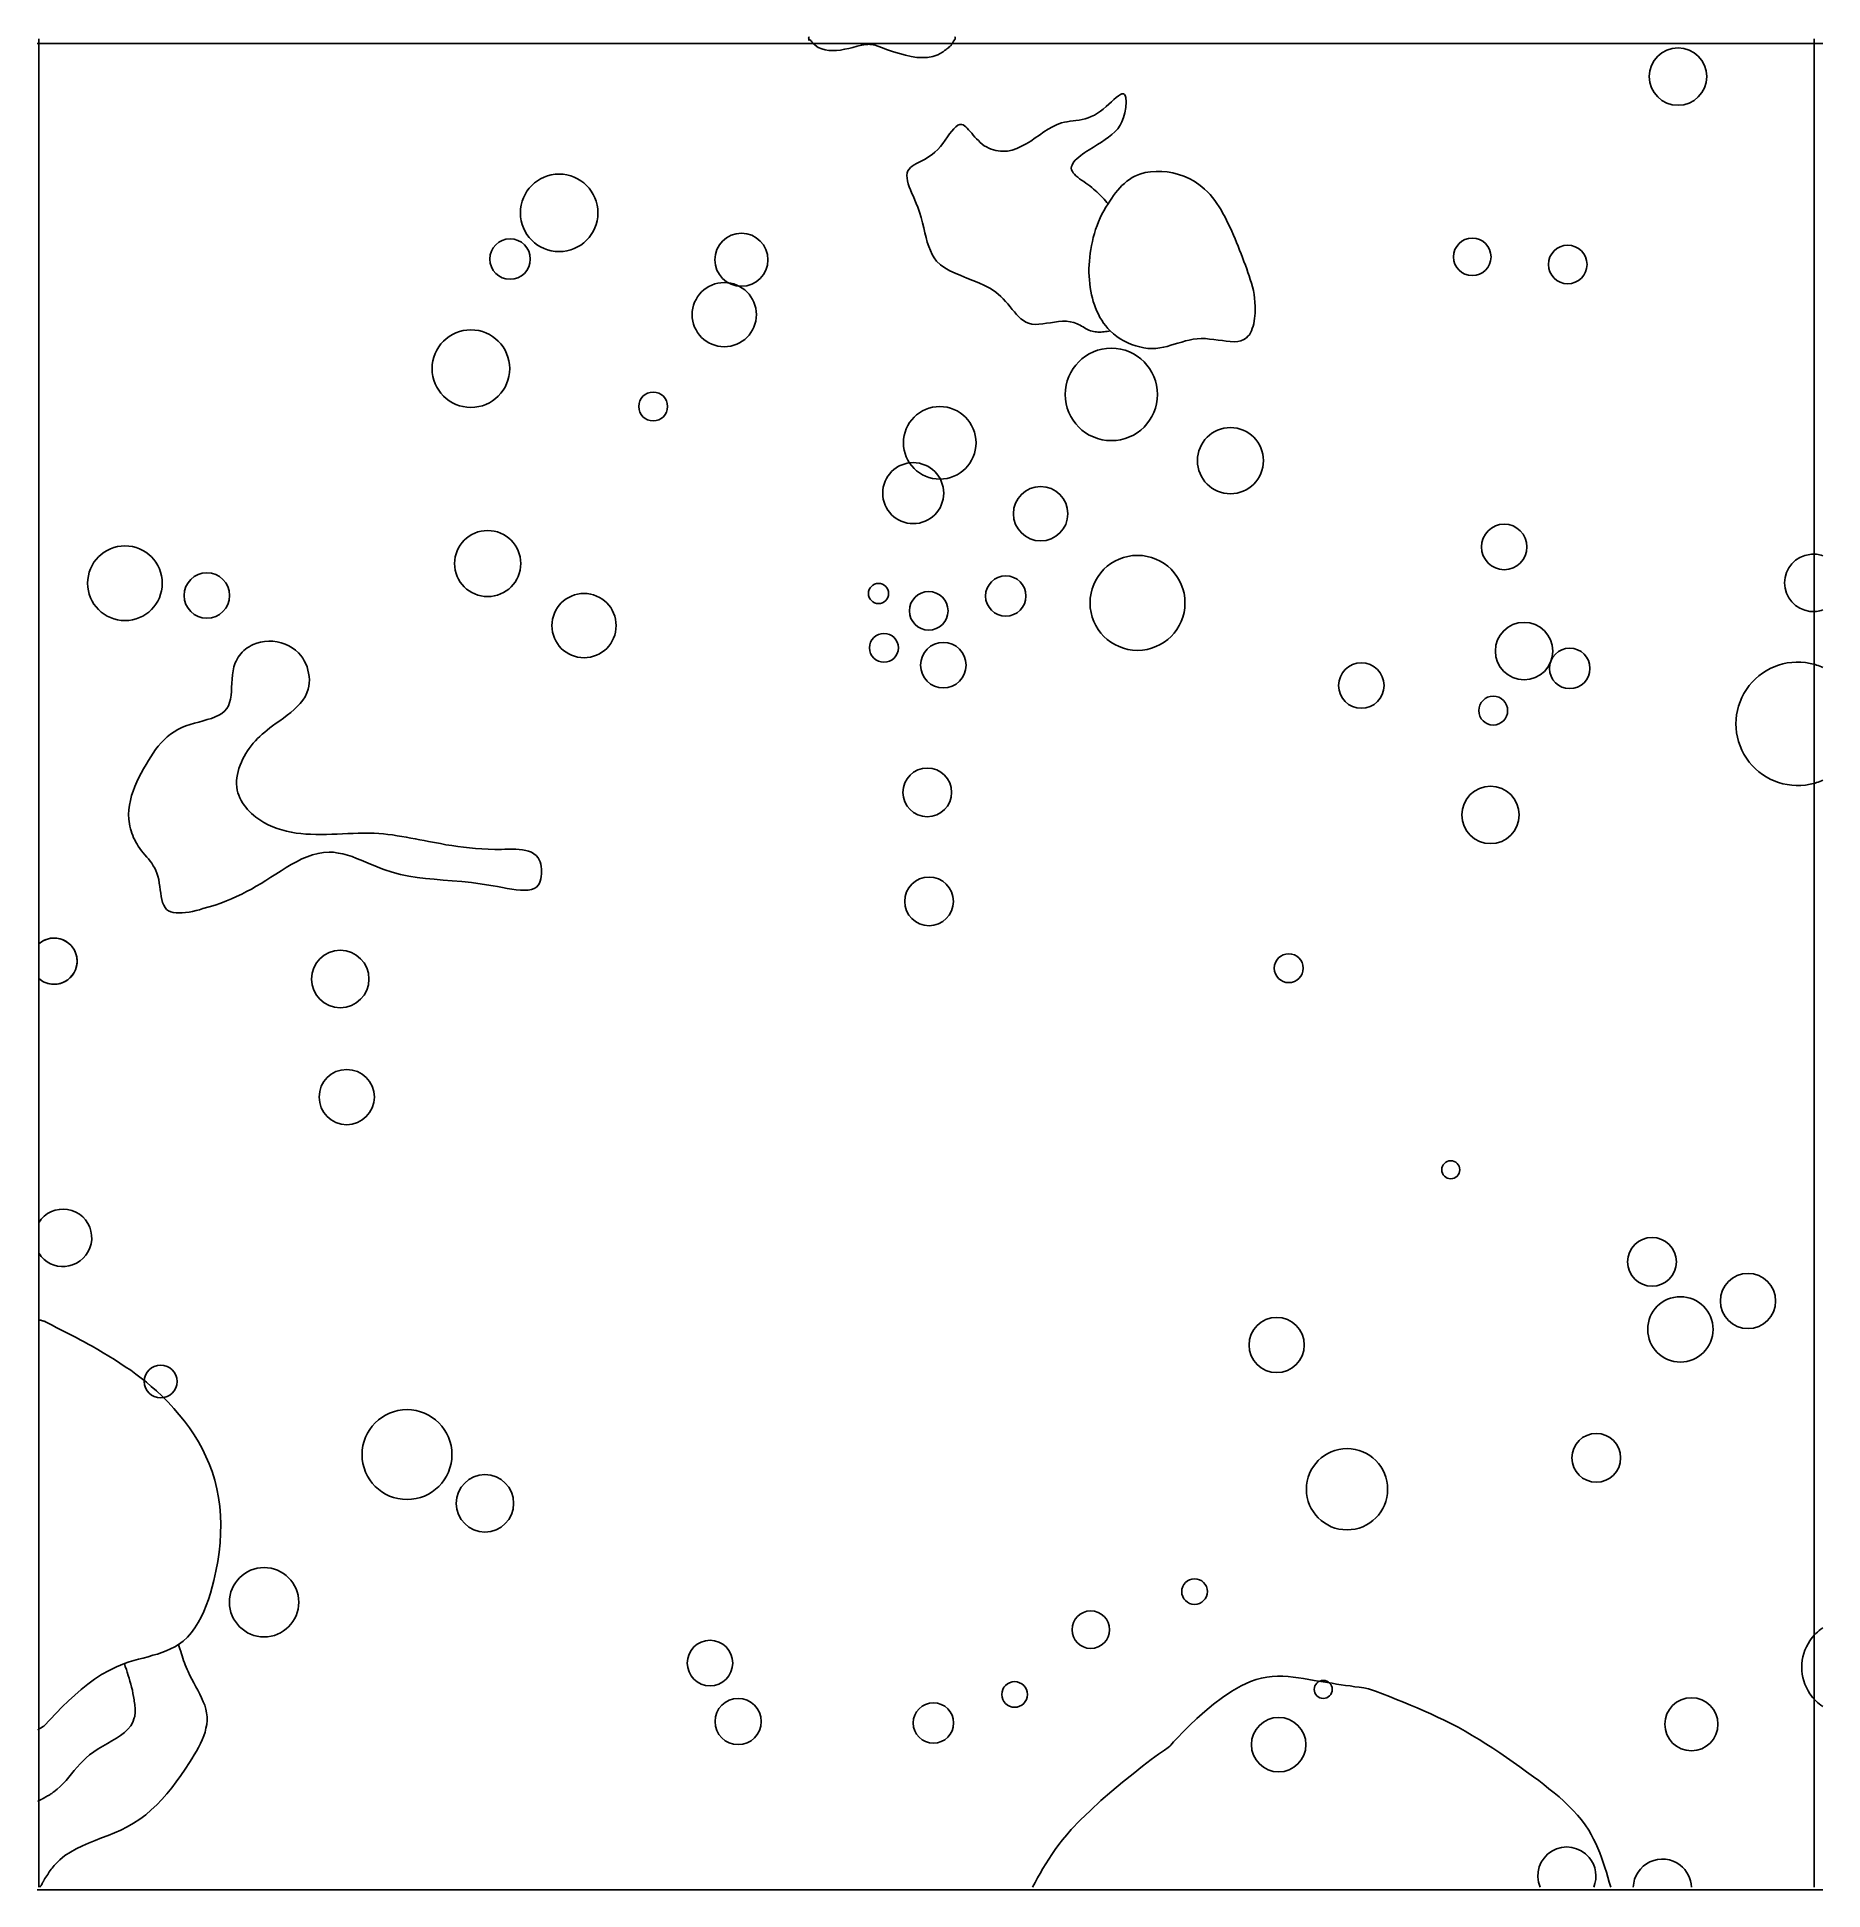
# Model space of a CAD drawing. Extents: x 10.04 to 11.03, y 3.53 to 4.56.
import ezdxf

# ---------------------------------------------------------------- set-up
doc = ezdxf.new("R2010")
doc.units = 0
for name, color, linetype in [('LAYER1', 7, 'CONTINUOUS'), ('LAYER10', 1, 'CONTINUOUS'), ('LAYER12', 5, 'CONTINUOUS')]:
    doc.layers.add(name, color=color, linetype=linetype)

msp = doc.modelspace()

# ---------------------------------------------------------------- linework, layer by layer
at = {"layer": 'LAYER1', "color": 7, "linetype": 'CONTINUOUS'}
for points in [[(10.4698, 4.5552), (10.4695, 4.5556), (10.4692, 4.556), (10.4688, 4.5563), (10.4685, 4.5567), (10.4682, 4.557), (10.4679, 4.5574), (10.4676, 4.5577), (10.4673, 4.558), (10.4671, 4.5582), (10.4669, 4.5584), (10.4667, 4.5586), (10.4665, 4.5588), (10.4664, 4.5589), (10.4663, 4.559), (10.4663, 4.5591), (10.4663, 4.5591), (10.4662, 4.5591), (10.4662, 4.5591), (10.4663, 4.5591), (10.4663, 4.559), (10.4664, 4.559), (10.4664, 4.5589), (10.4665, 4.5589), (10.4665, 4.5588)], [(10.4665, 4.5588), (10.4665, 4.5588), (10.4665, 4.5588), (10.4665, 4.5588), (10.4665, 4.5588), (10.4665, 4.5588), (10.4665, 4.5588), (10.4665, 4.5588), (10.4665, 4.5588), (10.4665, 4.5588), (10.4665, 4.5588), (10.4665, 4.5588), (10.4665, 4.5588), (10.4665, 4.5591), (10.4665, 4.5594), (10.4665, 4.5595), (10.4665, 4.5596), (10.4665, 4.5597), (10.4665, 4.5596), (10.4665, 4.5596), (10.4665, 4.5595), (10.4665, 4.5593), (10.4665, 4.5592), (10.4665, 4.559), (10.4665, 4.5588)], [(10.4665, 4.5588), (10.4665, 4.5588), (10.4665, 4.5588), (10.4665, 4.5588), (10.4665, 4.5588), (10.4665, 4.5588), (10.4665, 4.5588), (10.4665, 4.5588), (10.4665, 4.5588), (10.4665, 4.5588), (10.4665, 4.5588), (10.4665, 4.5588), (10.4665, 4.5588), (10.4665, 4.5585), (10.4665, 4.5582), (10.4665, 4.5581), (10.4665, 4.558), (10.4665, 4.5579), (10.4665, 4.558), (10.4665, 4.558), (10.4665, 4.5581), (10.4665, 4.5583), (10.4665, 4.5584), (10.4665, 4.5586), (10.4665, 4.5588)], [(10.5475, 4.5588), (10.5473, 4.5584), (10.5471, 4.5581), (10.5469, 4.5577), (10.5467, 4.5574), (10.5465, 4.557), (10.5463, 4.5567), (10.5461, 4.5564), (10.5459, 4.5561), (10.5458, 4.5559), (10.5456, 4.5556), (10.5455, 4.5554), (10.5454, 4.5552), (10.5453, 4.5551), (10.5452, 4.555), (10.5452, 4.5549), (10.5452, 4.5549), (10.5452, 4.5549), (10.5452, 4.5549), (10.5452, 4.5549), (10.5452, 4.5549), (10.5452, 4.555), (10.5453, 4.5551), (10.5453, 4.5552), (10.5454, 4.5552)], [(10.5475, 4.5588), (10.5475, 4.5588), (10.5475, 4.5588), (10.5475, 4.5588), (10.5475, 4.5588), (10.5475, 4.5588), (10.5475, 4.5588), (10.5475, 4.5588), (10.5475, 4.5588), (10.5475, 4.5588), (10.5475, 4.5588), (10.5475, 4.5588), (10.5475, 4.5588), (10.5475, 4.5591), (10.5475, 4.5594), (10.5475, 4.5595), (10.5475, 4.5596), (10.5475, 4.5597), (10.5475, 4.5596), (10.5475, 4.5596), (10.5475, 4.5595), (10.5475, 4.5593), (10.5475, 4.5592), (10.5475, 4.559), (10.5475, 4.5588)], [(10.0388, 4.5561), (10.0398, 4.5561)], [(10.0398, 4.5561), (10.0428, 4.5561)], [(10.0428, 4.5561), (11.0213, 4.5561)], [(10.4956, 4.5552), (10.4933, 4.5546), (10.4909, 4.554), (10.4886, 4.5534), (10.4863, 4.5529), (10.484, 4.5525), (10.4818, 4.5523), (10.4796, 4.5522), (10.4775, 4.5523), (10.4755, 4.5526), (10.4736, 4.5532), (10.4717, 4.554), (10.47, 4.5552), (10.47, 4.5552), (10.4699, 4.5552), (10.4699, 4.5552), (10.4699, 4.5552), (10.4699, 4.5552), (10.4699, 4.5552), (10.4699, 4.5552), (10.4699, 4.5552), (10.4699, 4.5552), (10.4699, 4.5552), (10.4699, 4.5552), (10.4698, 4.5552)], [(10.5033, 4.5552), (10.503, 4.5553), (10.5028, 4.5553), (10.5025, 4.5554), (10.5022, 4.5554), (10.502, 4.5555), (10.5017, 4.5555), (10.5015, 4.5555), (10.5012, 4.5556), (10.5009, 4.5556), (10.5007, 4.5556), (10.5004, 4.5556), (10.5001, 4.5557), (10.4998, 4.5557), (10.4994, 4.5557), (10.499, 4.5556), (10.4986, 4.5556), (10.4983, 4.5556), (10.4979, 4.5556), (10.4975, 4.5555), (10.4971, 4.5555), (10.4968, 4.5554), (10.4964, 4.5554), (10.496, 4.5553), (10.4956, 4.5552)], [(10.5454, 4.5552), (10.545, 4.5549), (10.5446, 4.5545), (10.5442, 4.5542), (10.5438, 4.5538), (10.5434, 4.5535), (10.543, 4.5531), (10.5425, 4.5528), (10.5421, 4.5525), (10.5417, 4.5522), (10.5413, 4.5519), (10.5409, 4.5516), (10.5405, 4.5513), (10.5379, 4.5499), (10.5351, 4.549), (10.5323, 4.5484), (10.5293, 4.5483), (10.5263, 4.5484), (10.5232, 4.5489), (10.52, 4.5496), (10.5167, 4.5505), (10.5134, 4.5515), (10.51, 4.5527), (10.5067, 4.5539), (10.5033, 4.5552)], [(11.0213, 4.5561), (11.0248, 4.5561)], [(11.0248, 4.5561), (11.0284, 4.5561)], [(10.6324, 4.4673), (10.6316, 4.4681), (10.6309, 4.4689), (10.6301, 4.4698), (10.6294, 4.4706), (10.6286, 4.4714), (10.6278, 4.4722), (10.6269, 4.4731), (10.6261, 4.4739), (10.6252, 4.4747), (10.6242, 4.4755), (10.6232, 4.4763), (10.6222, 4.4772), (10.621, 4.478), (10.6199, 4.4788), (10.6188, 4.4796), (10.6176, 4.4804), (10.6165, 4.4812), (10.6155, 4.482), (10.6145, 4.4828), (10.6137, 4.4837), (10.613, 4.4845), (10.6125, 4.4853), (10.6121, 4.4862), (10.6119, 4.4871), (10.612, 4.4879), (10.6123, 4.4888), (10.6127, 4.4897), (10.6133, 4.4906), (10.6141, 4.4914), (10.615, 4.4923), (10.616, 4.4932), (10.6171, 4.494), (10.6182, 4.4949), (10.6194, 4.4957), (10.6206, 4.4965), (10.6218, 4.4973), (10.6242, 4.4987), (10.6265, 4.5001), (10.6286, 4.5015), (10.6307, 4.5029), (10.6326, 4.5042), (10.6344, 4.5057), (10.6361, 4.5072), (10.6376, 4.5089), (10.6389, 4.5108), (10.64, 4.5128), (10.6409, 4.5151), (10.6416, 4.5177), (10.6418, 4.5187), (10.642, 4.5197), (10.6421, 4.5207), (10.6422, 4.5217), (10.6423, 4.5227), (10.6423, 4.5237), (10.6423, 4.5246), (10.6422, 4.5254), (10.6421, 4.5262), (10.6419, 4.5268), (10.6417, 4.5274), (10.6414, 4.5278), (10.6408, 4.5282), (10.64, 4.5282), (10.6391, 4.5278), (10.638, 4.5271), (10.6368, 4.5262), (10.6355, 4.5251), (10.6341, 4.5239), (10.6327, 4.5225), (10.6312, 4.5212), (10.6296, 4.5198), (10.6281, 4.5186), (10.6265, 4.5175), (10.6248, 4.5164), (10.623, 4.5156), (10.6213, 4.5149), (10.6195, 4.5144), (10.6179, 4.514), (10.6162, 4.5137), (10.6145, 4.5135), (10.6129, 4.5133), (10.6112, 4.5131), (10.6096, 4.5128), (10.6081, 4.5125), (10.6065, 4.5121), (10.604, 4.5112), (10.6015, 4.51), (10.5991, 4.5086), (10.5966, 4.5071), (10.5942, 4.5054), (10.5918, 4.5038), (10.5894, 4.5021), (10.5869, 4.5006), (10.5844, 4.4992), (10.5818, 4.498), (10.5792, 4.4971), (10.5766, 4.4965), (10.5753, 4.4964), (10.574, 4.4964), (10.5727, 4.4964), (10.5714, 4.4966), (10.57, 4.4968), (10.5688, 4.4972), (10.5675, 4.4976), (10.5662, 4.4981), (10.5649, 4.4988), (10.5637, 4.4995), (10.5625, 4.5004), (10.5614, 4.5013), (10.5604, 4.5023), (10.5594, 4.5033), (10.5585, 4.5043), (10.5576, 4.5054), (10.5567, 4.5064), (10.5559, 4.5074), (10.555, 4.5083), (10.5542, 4.5092), (10.5534, 4.5099), (10.5527, 4.5105), (10.5519, 4.511), (10.5512, 4.5112), (10.5501, 4.5112), (10.549, 4.5108), (10.5479, 4.51), (10.5468, 4.5089), (10.5457, 4.5076), (10.5445, 4.506), (10.5433, 4.5044), (10.5421, 4.5026), (10.5408, 4.5008), (10.5394, 4.4991), (10.5379, 4.4974), (10.5363, 4.4959), (10.5349, 4.4947), (10.5334, 4.4937), (10.532, 4.4928), (10.5305, 4.4919), (10.529, 4.4911), (10.5276, 4.4904), (10.5262, 4.4896), (10.5249, 4.4889), (10.5238, 4.4882), (10.5228, 4.4874), (10.522, 4.4865), (10.5214, 4.4856), (10.521, 4.4844), (10.5208, 4.483), (10.5209, 4.4816), (10.5211, 4.4801), (10.5216, 4.4784), (10.5221, 4.4767), (10.5228, 4.475), (10.5236, 4.4731), (10.5244, 4.4713), (10.5252, 4.4694), (10.526, 4.4675), (10.5268, 4.4655), (10.5278, 4.4626), (10.5287, 4.4597), (10.5294, 4.4568), (10.5301, 4.454), (10.5308, 4.4513), (10.5315, 4.4487), (10.5321, 4.4461), (10.5329, 4.4437), (10.5338, 4.4414), (10.5348, 4.4393), (10.5359, 4.4373), (10.5373, 4.4355), (10.5394, 4.4335), (10.5419, 4.4318), (10.5446, 4.4302), (10.5476, 4.4288), (10.5507, 4.4275), (10.554, 4.4262), (10.5573, 4.4249), (10.5606, 4.4235), (10.5639, 4.422), (10.5671, 4.4203), (10.5701, 4.4183), (10.5728, 4.416), (10.5742, 4.4146), (10.5755, 4.4132), (10.5768, 4.4118), (10.578, 4.4103), (10.5792, 4.4088), (10.5804, 4.4074), (10.5816, 4.406), (10.5828, 4.4047), (10.584, 4.4036), (10.5854, 4.4026), (10.5867, 4.4018), (10.5882, 4.4011), (10.59, 4.4007), (10.5919, 4.4005), (10.594, 4.4006), (10.5961, 4.4008), (10.5982, 4.4011), (10.6004, 4.4014), (10.6026, 4.4018), (10.6049, 4.4021), (10.607, 4.4022), (10.6092, 4.4023), (10.6113, 4.402), (10.6133, 4.4016), (10.6142, 4.4012), (10.6151, 4.4009), (10.6159, 4.4005), (10.6168, 4.4), (10.6176, 4.3995), (10.6184, 4.3991), (10.6192, 4.3986), (10.6201, 4.3981), (10.6209, 4.3977), (10.6217, 4.3973), (10.6226, 4.397), (10.6235, 4.3967), (10.6243, 4.3965), (10.6251, 4.3964), (10.6259, 4.3963), (10.6267, 4.3962), (10.6275, 4.3962), (10.6284, 4.3962), (10.6292, 4.3963), (10.6301, 4.3964), (10.6309, 4.3965), (10.6318, 4.3966), (10.6327, 4.3967), (10.6335, 4.3969)], [(10.6324, 4.4673), (10.6333, 4.4688), (10.6343, 4.4704), (10.6353, 4.4719), (10.6364, 4.4734), (10.6376, 4.4748), (10.6388, 4.4761), (10.64, 4.4774), (10.6413, 4.4786), (10.6427, 4.4798), (10.6442, 4.4808), (10.6457, 4.4818), (10.6472, 4.4826), (10.6499, 4.4837), (10.6528, 4.4846), (10.6558, 4.4851), (10.6589, 4.4853), (10.662, 4.4853), (10.6651, 4.485), (10.6682, 4.4844), (10.6713, 4.4836), (10.6743, 4.4826), (10.6772, 4.4813), (10.6799, 4.4798), (10.6825, 4.4781), (10.6842, 4.4768), (10.6858, 4.4755), (10.6873, 4.474), (10.6888, 4.4724), (10.6901, 4.4708), (10.6914, 4.4692), (10.6926, 4.4674), (10.6938, 4.4657), (10.6949, 4.4639), (10.6959, 4.462), (10.6969, 4.4602), (10.6979, 4.4583), (10.6989, 4.4562), (10.6999, 4.4542), (10.7009, 4.4521), (10.7018, 4.45), (10.7027, 4.4479), (10.7035, 4.4459), (10.7044, 4.4438), (10.7052, 4.4417), (10.706, 4.4396), (10.7068, 4.4375), (10.7076, 4.4354), (10.7084, 4.4333), (10.7091, 4.4313), (10.7098, 4.4293), (10.7105, 4.4274), (10.7111, 4.4254), (10.7117, 4.4234), (10.7123, 4.4213), (10.7128, 4.4193), (10.7132, 4.4171), (10.7135, 4.415), (10.7137, 4.4128), (10.7138, 4.4105), (10.7138, 4.4082), (10.7138, 4.4068), (10.7137, 4.4053), (10.7135, 4.4038), (10.7133, 4.4024), (10.713, 4.4009), (10.7127, 4.3996), (10.7122, 4.3982), (10.7118, 4.397), (10.7112, 4.3958), (10.7106, 4.3948), (10.7098, 4.3939), (10.709, 4.3931), (10.7076, 4.3921), (10.7059, 4.3914), (10.7041, 4.3911), (10.7021, 4.3909), (10.7, 4.391), (10.6978, 4.3912), (10.6956, 4.3915), (10.6932, 4.3918), (10.6909, 4.3921), (10.6885, 4.3924), (10.6862, 4.3926), (10.6839, 4.3927), (10.6816, 4.3925), (10.6794, 4.3923), (10.6773, 4.3918), (10.6752, 4.3913), (10.6731, 4.3907), (10.671, 4.3901), (10.669, 4.3895), (10.667, 4.3889), (10.665, 4.3883), (10.663, 4.3878), (10.6609, 4.3875), (10.6588, 4.3872), (10.6566, 4.3871), (10.6543, 4.3872), (10.6521, 4.3875), (10.6498, 4.388), (10.6476, 4.3886), (10.6453, 4.3894), (10.6432, 4.3903), (10.6411, 4.3913), (10.639, 4.3925), (10.6371, 4.3938), (10.6352, 4.3953), (10.6335, 4.3969), (10.6322, 4.3982), (10.631, 4.3997), (10.6298, 4.4012), (10.6288, 4.4028), (10.6278, 4.4044), (10.6269, 4.4061), (10.6261, 4.4078), (10.6254, 4.4096), (10.6247, 4.4113), (10.6241, 4.4131), (10.6236, 4.415), (10.6231, 4.4168), (10.6227, 4.4189), (10.6224, 4.421), (10.6221, 4.423), (10.6219, 4.4251), (10.6218, 4.4272), (10.6217, 4.4293), (10.6217, 4.4314), (10.6218, 4.4335), (10.6219, 4.4356), (10.6221, 4.4377), (10.6224, 4.4399), (10.6227, 4.442), (10.6231, 4.4442), (10.6236, 4.4465), (10.6241, 4.4487), (10.6247, 4.4509), (10.6254, 4.4531), (10.6262, 4.4553), (10.627, 4.4574), (10.6279, 4.4595), (10.6289, 4.4615), (10.63, 4.4635), (10.6311, 4.4654), (10.6324, 4.4673)], [(10.3166, 4.0899), (10.3156, 4.0887), (10.3143, 4.0879), (10.3128, 4.0874), (10.3109, 4.0871), (10.3089, 4.087), (10.3067, 4.087), (10.3043, 4.0873), (10.3018, 4.0876), (10.2993, 4.088), (10.2967, 4.0885), (10.294, 4.089), (10.2915, 4.0894), (10.2854, 4.0904), (10.2796, 4.0912), (10.2741, 4.0918), (10.2689, 4.0922), (10.2638, 4.0926), (10.2589, 4.0931), (10.2541, 4.0935), (10.2495, 4.0941), (10.2448, 4.0948), (10.2402, 4.0958), (10.2356, 4.097), (10.2309, 4.0985), (10.2285, 4.0994), (10.226, 4.1005), (10.2235, 4.1015), (10.221, 4.1026), (10.2184, 4.1036), (10.2159, 4.1046), (10.2134, 4.1056), (10.2108, 4.1064), (10.2082, 4.1071), (10.2057, 4.1076), (10.2031, 4.108), (10.2006, 4.1081), (10.1976, 4.1079), (10.1945, 4.1074), (10.1915, 4.1066), (10.1885, 4.1055), (10.1856, 4.1043), (10.1826, 4.1028), (10.1797, 4.1012), (10.1768, 4.0995), (10.174, 4.0977), (10.1712, 4.0959), (10.1684, 4.0942), (10.1656, 4.0924), (10.1629, 4.0908), (10.1603, 4.0892), (10.1576, 4.0876), (10.1549, 4.0862), (10.1522, 4.0848), (10.1494, 4.0835), (10.1466, 4.0823), (10.1437, 4.0811), (10.1406, 4.0799), (10.1375, 4.0788), (10.1342, 4.0778), (10.1307, 4.0768), (10.1288, 4.0762), (10.1269, 4.0758), (10.1249, 4.0753), (10.123, 4.0749), (10.1211, 4.0746), (10.1193, 4.0745), (10.1175, 4.0744), (10.1159, 4.0744), (10.1143, 4.0747), (10.1129, 4.0751), (10.1117, 4.0756), (10.1106, 4.0764), (10.1097, 4.0775), (10.109, 4.0787), (10.1084, 4.0802), (10.1079, 4.0818), (10.1076, 4.0835), (10.1073, 4.0853), (10.107, 4.0872), (10.1068, 4.0891), (10.1065, 4.091), (10.1062, 4.0929), (10.1058, 4.0947), (10.1052, 4.0965), (10.1046, 4.0979), (10.104, 4.0993), (10.1032, 4.1006), (10.1024, 4.1019), (10.1015, 4.1031), (10.1005, 4.1043), (10.0996, 4.1054), (10.0986, 4.1066), (10.0976, 4.1078), (10.0967, 4.1089), (10.0958, 4.1101), (10.0949, 4.1114), (10.0942, 4.1125), (10.0935, 4.1137), (10.0929, 4.1149), (10.0923, 4.1161), (10.0918, 4.1173), (10.0913, 4.1186), (10.0909, 4.1199), (10.0905, 4.1211), (10.0902, 4.1224), (10.09, 4.1238), (10.0898, 4.1251), (10.0896, 4.1264), (10.0895, 4.129), (10.0897, 4.1316), (10.09, 4.1342), (10.0905, 4.1368), (10.0912, 4.1394), (10.092, 4.1419), (10.093, 4.1445), (10.094, 4.147), (10.0952, 4.1495), (10.0965, 4.1519), (10.0978, 4.1543), (10.0992, 4.1567), (10.1005, 4.1588), (10.1018, 4.1609), (10.1031, 4.1629), (10.1045, 4.1649), (10.106, 4.1668), (10.1075, 4.1686), (10.1092, 4.1703), (10.1109, 4.172), (10.1127, 4.1735), (10.1147, 4.1748), (10.1168, 4.1761), (10.119, 4.1772), (10.1212, 4.1781), (10.1236, 4.1789), (10.126, 4.1796), (10.1284, 4.1802), (10.1308, 4.1809), (10.1331, 4.1815), (10.1354, 4.1822), (10.1375, 4.183), (10.1395, 4.1839), (10.1412, 4.185), (10.1427, 4.1862), (10.144, 4.1876), (10.1449, 4.1892), (10.1455, 4.191), (10.146, 4.1929), (10.1463, 4.195), (10.1465, 4.1971), (10.1466, 4.1994), (10.1467, 4.2017), (10.1469, 4.204), (10.1471, 4.2063), (10.1474, 4.2086), (10.1479, 4.2108), (10.1486, 4.2129), (10.1491, 4.214), (10.1496, 4.2151), (10.1503, 4.2161), (10.151, 4.2171), (10.1517, 4.218), (10.1525, 4.2189), (10.1534, 4.2198), (10.1543, 4.2206), (10.1553, 4.2213), (10.1563, 4.2219), (10.1574, 4.2226), (10.1585, 4.2231), (10.1606, 4.2239), (10.1627, 4.2244), (10.1649, 4.2248), (10.1672, 4.2249), (10.1695, 4.2249), (10.1718, 4.2246), (10.174, 4.2241), (10.1762, 4.2233), (10.1783, 4.2224), (10.1802, 4.2213), (10.182, 4.22), (10.1837, 4.2185), (10.1849, 4.2171), (10.186, 4.2156), (10.1869, 4.2141), (10.1877, 4.2124), (10.1884, 4.2107), (10.1889, 4.2089), (10.1893, 4.2072), (10.1896, 4.2054), (10.1897, 4.2036), (10.1896, 4.2018), (10.1894, 4.2001), (10.1891, 4.1984), (10.1883, 4.1963), (10.1873, 4.1942), (10.1861, 4.1923), (10.1846, 4.1905), (10.183, 4.1888), (10.1813, 4.1871), (10.1794, 4.1855), (10.1774, 4.1839), (10.1754, 4.1824), (10.1733, 4.1809), (10.1713, 4.1795), (10.1693, 4.178), (10.1678, 4.1769), (10.1664, 4.1757), (10.165, 4.1746), (10.1636, 4.1734), (10.1623, 4.1722), (10.161, 4.171), (10.1598, 4.1697), (10.1586, 4.1684), (10.1575, 4.167), (10.1564, 4.1656), (10.1554, 4.1642), (10.1544, 4.1627), (10.1535, 4.1611), (10.1527, 4.1595), (10.152, 4.1579), (10.1513, 4.1562), (10.1507, 4.1545), (10.1502, 4.1528), (10.1498, 4.1511), (10.1495, 4.1493), (10.1494, 4.1476), (10.1493, 4.1459), (10.1495, 4.1441), (10.1497, 4.1425), (10.1501, 4.141), (10.1506, 4.1396), (10.1512, 4.1382), (10.1519, 4.1368), (10.1526, 4.1355), (10.1535, 4.1342), (10.1544, 4.133), (10.1555, 4.1318), (10.1565, 4.1307), (10.1577, 4.1296), (10.1588, 4.1285), (10.16, 4.1275), (10.1622, 4.126), (10.1645, 4.1245), (10.1669, 4.1233), (10.1694, 4.1222), (10.1719, 4.1212), (10.1744, 4.1204), (10.177, 4.1197), (10.1797, 4.1192), (10.1823, 4.1187), (10.185, 4.1184), (10.1877, 4.1181), (10.1904, 4.118), (10.1933, 4.1179), (10.1963, 4.1179), (10.1992, 4.1179), (10.2022, 4.118), (10.2051, 4.1181), (10.208, 4.1183), (10.211, 4.1184), (10.2139, 4.1185), (10.2168, 4.1186), (10.2197, 4.1187), (10.2227, 4.1186), (10.2256, 4.1186), (10.2281, 4.1184), (10.2307, 4.1182), (10.2332, 4.1179), (10.2358, 4.1176), (10.2383, 4.1172), (10.2409, 4.1168), (10.2434, 4.1164), (10.2459, 4.1159), (10.2484, 4.1155), (10.2509, 4.115), (10.2534, 4.1145), (10.2558, 4.114), (10.2591, 4.1134), (10.2623, 4.1128), (10.2654, 4.1122), (10.2686, 4.1117), (10.2719, 4.1112), (10.2751, 4.1108), (10.2784, 4.1104), (10.2818, 4.1101), (10.2852, 4.1099), (10.2887, 4.1097), (10.2924, 4.1096), (10.2962, 4.1096), (10.2981, 4.1097), (10.3001, 4.1097), (10.3021, 4.1097), (10.3041, 4.1097), (10.306, 4.1096), (10.3078, 4.1094), (10.3096, 4.1091), (10.3112, 4.1086), (10.3128, 4.108), (10.3141, 4.1072)], [(10.3141, 4.1072), (10.3153, 4.1062), (10.3164, 4.1049), (10.317, 4.1039), (10.3175, 4.1027), (10.3179, 4.1014), (10.3181, 4.1001), (10.3183, 4.0987), (10.3184, 4.0974), (10.3183, 4.096), (10.3182, 4.0946), (10.3179, 4.0933), (10.3176, 4.092), (10.3172, 4.0909), (10.3166, 4.0899)], [(10.0428, 3.5387), (10.0432, 3.5395), (10.0437, 3.5402), (10.0442, 3.541), (10.0447, 3.5417), (10.0451, 3.5424), (10.0456, 3.5431), (10.0461, 3.5439), (10.0466, 3.5446), (10.0472, 3.5452), (10.0477, 3.5459), (10.0482, 3.5466), (10.0488, 3.5472), (10.0514, 3.5498), (10.0542, 3.5521), (10.0573, 3.5541), (10.0605, 3.5559), (10.0639, 3.5576), (10.0674, 3.5591), (10.071, 3.5605), (10.0746, 3.5619), (10.0782, 3.5633), (10.0818, 3.5648), (10.0853, 3.5663), (10.0887, 3.568), (10.0923, 3.5701), (10.0957, 3.5723), (10.099, 3.5748), (10.1021, 3.5774), (10.1051, 3.5802), (10.1079, 3.5832), (10.1107, 3.5863), (10.1134, 3.5896), (10.1159, 3.593), (10.1185, 3.5965), (10.1209, 3.6001), (10.1233, 3.6038), (10.1246, 3.6058), (10.1259, 3.6079), (10.1271, 3.61), (10.1283, 3.6121), (10.1293, 3.6142), (10.1303, 3.6163), (10.1312, 3.6185), (10.1319, 3.6206), (10.1324, 3.6227), (10.1328, 3.6248), (10.133, 3.627), (10.133, 3.6291), (10.1327, 3.6312), (10.1323, 3.6333), (10.1317, 3.6354), (10.1309, 3.6374), (10.13, 3.6395), (10.129, 3.6416), (10.1279, 3.6437), (10.1268, 3.6457), (10.1257, 3.6478), (10.1246, 3.6499), (10.1235, 3.652), (10.1225, 3.6541), (10.122, 3.6553), (10.1214, 3.6565), (10.1209, 3.6578), (10.1205, 3.659), (10.12, 3.6603), (10.1196, 3.6615), (10.1192, 3.6628), (10.1188, 3.664), (10.1184, 3.6653), (10.118, 3.6666), (10.1176, 3.6678), (10.1172, 3.6691)], [(10.0872, 3.6585), (10.0877, 3.6569), (10.0883, 3.6553), (10.0888, 3.6537), (10.0893, 3.652), (10.0898, 3.6504), (10.0903, 3.6487), (10.0907, 3.6471), (10.0911, 3.6454), (10.0916, 3.6437), (10.0919, 3.642), (10.0923, 3.6403), (10.0926, 3.6385), (10.0927, 3.6376), (10.0928, 3.6368), (10.093, 3.6359), (10.093, 3.635), (10.0931, 3.6342), (10.0932, 3.6333), (10.0932, 3.6325), (10.0932, 3.6316), (10.0931, 3.6308), (10.093, 3.63), (10.0929, 3.6292), (10.0927, 3.6284), (10.0919, 3.6261), (10.0907, 3.624), (10.0891, 3.6221), (10.0872, 3.6204), (10.0851, 3.6187), (10.0828, 3.6172), (10.0803, 3.6157), (10.0778, 3.6142), (10.0752, 3.6127), (10.0727, 3.6112), (10.0703, 3.6096), (10.0679, 3.6079), (10.066, 3.6063), (10.0643, 3.6046), (10.0626, 3.6029), (10.061, 3.6011), (10.0594, 3.5992), (10.0579, 3.5974), (10.0564, 3.5956), (10.0549, 3.5938), (10.0533, 3.5921), (10.0517, 3.5904), (10.05, 3.5889), (10.0481, 3.5875), (10.0477, 3.5872), (10.0473, 3.5869), (10.0469, 3.5866), (10.0464, 3.5863), (10.046, 3.586), (10.0455, 3.5857), (10.0451, 3.5855), (10.0446, 3.5852), (10.0441, 3.5849), (10.0437, 3.5847), (10.0432, 3.5844), (10.0428, 3.5841)], [(10.0428, 3.5841), (10.0425, 3.584), (10.0422, 3.5838), (10.0419, 3.5836), (10.0416, 3.5835), (10.0413, 3.5833), (10.041, 3.5832), (10.0408, 3.5831), (10.0405, 3.5829), (10.0403, 3.5828), (10.0401, 3.5827), (10.0399, 3.5826), (10.0398, 3.5825), (10.0396, 3.5824), (10.0395, 3.5824), (10.0394, 3.5823), (10.0393, 3.5823), (10.0393, 3.5823), (10.0393, 3.5823), (10.0394, 3.5823), (10.0394, 3.5823), (10.0395, 3.5824), (10.0396, 3.5824), (10.0397, 3.5825), (10.0398, 3.5825)], [(10.0398, 3.5825), (10.0398, 3.5825), (10.0398, 3.5825), (10.0398, 3.5825), (10.0398, 3.5825), (10.0398, 3.5825), (10.0398, 3.5825), (10.0398, 3.5825), (10.0398, 3.5825), (10.0398, 3.5825), (10.0398, 3.5825), (10.0398, 3.5825), (10.0398, 3.5825), (10.0398, 3.5825), (10.0398, 3.5825), (10.0398, 3.5825), (10.0398, 3.5825), (10.0398, 3.5825), (10.0398, 3.5825), (10.0398, 3.5825), (10.0398, 3.5825), (10.0398, 3.5825), (10.0398, 3.5825), (10.0398, 3.5825), (10.0398, 3.5825)], [(10.0405, 3.5346), (10.0405, 3.5347), (10.0405, 3.5347), (10.0406, 3.5348), (10.0406, 3.5348), (10.0406, 3.5348), (10.0406, 3.5349), (10.0406, 3.5349), (10.0407, 3.535), (10.0407, 3.535), (10.0407, 3.535), (10.0407, 3.5351), (10.0408, 3.5351), (10.0409, 3.5354), (10.041, 3.5356), (10.0411, 3.5357), (10.0411, 3.5358), (10.0411, 3.5358), (10.0411, 3.5358), (10.0411, 3.5357), (10.041, 3.5356), (10.041, 3.5355), (10.0409, 3.5354), (10.0408, 3.5353), (10.0408, 3.5351)], [(10.0405, 3.5346), (10.0405, 3.5346), (10.0405, 3.5346), (10.0405, 3.5346), (10.0405, 3.5346), (10.0405, 3.5346), (10.0405, 3.5346), (10.0405, 3.5346), (10.0405, 3.5346), (10.0405, 3.5346), (10.0405, 3.5346), (10.0405, 3.5346), (10.0405, 3.5346), (10.0405, 3.5346), (10.0405, 3.5346), (10.0405, 3.5346), (10.0405, 3.5346), (10.0405, 3.5346), (10.0405, 3.5346), (10.0405, 3.5346), (10.0405, 3.5346), (10.0405, 3.5346), (10.0405, 3.5346), (10.0405, 3.5346), (10.0405, 3.5346)], [(10.0408, 3.5351), (10.041, 3.5355), (10.0412, 3.5359), (10.0414, 3.5362), (10.0416, 3.5366), (10.0418, 3.5369), (10.0419, 3.5373), (10.0421, 3.5376), (10.0423, 3.5379), (10.0424, 3.5381), (10.0426, 3.5384), (10.0427, 3.5386), (10.0428, 3.5387), (10.0428, 3.5389), (10.0429, 3.539), (10.0429, 3.5391), (10.043, 3.5391), (10.043, 3.5391), (10.043, 3.5391), (10.043, 3.5391), (10.0429, 3.539), (10.0429, 3.539), (10.0429, 3.5389), (10.0428, 3.5388), (10.0428, 3.5387)], [(10.0428, 3.5387), (10.0428, 3.5387), (10.0428, 3.5387), (10.0428, 3.5387), (10.0428, 3.5387), (10.0428, 3.5387), (10.0428, 3.5387), (10.0428, 3.5387), (10.0428, 3.5387), (10.0428, 3.5387), (10.0428, 3.5387), (10.0428, 3.5387), (10.0428, 3.5387), (10.0428, 3.5387), (10.0428, 3.5387), (10.0428, 3.5387), (10.0428, 3.5387), (10.0428, 3.5387), (10.0428, 3.5387), (10.0428, 3.5387), (10.0428, 3.5387), (10.0428, 3.5387), (10.0428, 3.5387), (10.0428, 3.5387), (10.0428, 3.5387)]]:
    msp.add_lwpolyline(points, dxfattribs=at)
for centre, radius in [((10.9481, 4.5378), 0.0159), ((10.3281, 4.4623), 0.0215), ((10.3009, 4.4367), 0.0112), ((10.4291, 4.4363), 0.0147), ((10.8341, 4.4379), 0.0104), ((10.887, 4.4337), 0.0107), ((10.4196, 4.4059), 0.0178), ((10.2792, 4.376), 0.0215), ((10.6341, 4.3617), 0.0256), ((10.3802, 4.355), 0.008), ((10.539, 4.3349), 0.0201), ((10.7001, 4.325), 0.0183), ((10.5243, 4.307), 0.0169), ((10.5949, 4.2956), 0.0151), ((10.2885, 4.268), 0.0183), ((10.8518, 4.2772), 0.0126), ((10.0875, 4.2571), 0.0207), ((10.6486, 4.2462), 0.0263), ((10.1329, 4.2503), 0.0126), ((10.5756, 4.25), 0.0112), ((10.3419, 4.2336), 0.0178), ((10.5051, 4.2514), 0.0056), ((10.5329, 4.2418), 0.0107), ((10.8628, 4.2195), 0.0159), ((10.5081, 4.2213), 0.008), ((10.541, 4.2117), 0.0126), ((10.8881, 4.2099), 0.0112), ((10.7726, 4.2004), 0.0126), ((10.8457, 4.1865), 0.008), ((10.5321, 4.1412), 0.0135), ((10.8442, 4.1287), 0.0159), ((10.5331, 4.0808), 0.0135), ((10.2068, 4.0378), 0.0159), ((10.7324, 4.0438), 0.008), ((10.2104, 3.9724), 0.0153), ((10.8222, 3.9321), 0.005), ((10.9337, 3.8811), 0.0135), ((10.9869, 3.8594), 0.0153), ((10.9494, 3.8437), 0.0181), ((10.7257, 3.835), 0.0153), ((10.1073, 3.8148), 0.0091), ((10.2438, 3.7743), 0.0249), ((10.9028, 3.7725), 0.0135), ((10.7647, 3.7551), 0.0225), ((10.287, 3.7473), 0.0159), ((10.1646, 3.6925), 0.0192), ((10.6802, 3.6984), 0.0071), ((10.6227, 3.6773), 0.0104), ((10.4117, 3.6588), 0.0126), ((10.5805, 3.6414), 0.0071), ((10.7515, 3.6442), 0.005), ((10.4273, 3.6264), 0.0128), ((10.5355, 3.6256), 0.0112), ((10.9555, 3.6249), 0.0147), ((10.7268, 3.6136), 0.0151)]:
    msp.add_circle(centre, radius, dxfattribs=at)
for centre, radius, start, end in [((11.0231, 4.2573), 0.0159, 96.7893, -96.7895), ((11.0231, 4.2573), 0.0159, 70.7952, 96.7885), ((11.0231, 4.2573), 0.0159, -96.7875, -70.8012), ((11.0144, 4.1792), 0.0342, 78.3514, -78.3533), ((11.0144, 4.1792), 0.0342, 65.8054, 78.3524), ((11.0144, 4.1792), 0.0342, -78.3531, -65.8091), ((10.0482, 4.0477), 0.0128, -114.8861, 130.8855), ((10.0482, 4.0477), 0.0128, -77.7207, 114.887), ((10.0482, 4.0477), 0.0128, -130.8716, -114.8876), ((10.0482, 4.0477), 0.0128, -114.8861, -77.7212), ((10.0532, 3.8944), 0.0159, 130.9509, 147.5413), ((10.0532, 3.8944), 0.0159, -70.6447, 130.9634), ((10.0532, 3.8944), 0.0159, -147.5417, -130.9524), ((10.0532, 3.8944), 0.0159, -130.9611, -70.6459), ((11.043, 3.6565), 0.0263, 123.923, 145.9919), ((11.043, 3.6565), 0.0263, 145.9909, -145.9829), ((11.043, 3.6565), 0.0263, -145.9827, -123.9238), ((10.8865, 3.5408), 0.0161, 39.5972, -157.4514), ((10.8865, 3.5408), 0.0161, -22.5507, 39.5985), ((10.9394, 3.5341), 0.0161, 52.2881, 178.1805), ((10.9394, 3.5341), 0.0161, 1.8196, 52.2897)]:
    msp.add_arc(centre, radius, start, end, dxfattribs=at)
at = {"layer": 'LAYER10', "color": 1, "linetype": 'CONTINUOUS'}
for points in [[(10.0398, 3.849), (10.0398, 3.849), (10.0398, 3.849), (10.0398, 3.849), (10.0398, 3.849), (10.0398, 3.849), (10.0398, 3.849), (10.0398, 3.849), (10.0398, 3.849), (10.0398, 3.849), (10.0398, 3.849), (10.0398, 3.849), (10.0398, 3.849), (10.0398, 3.849), (10.0398, 3.849), (10.0398, 3.849), (10.0398, 3.849), (10.0398, 3.849), (10.0398, 3.849), (10.0398, 3.849), (10.0398, 3.849), (10.0398, 3.849), (10.0398, 3.849), (10.0398, 3.849), (10.0398, 3.849)], [(10.0398, 3.849), (10.0401, 3.8489), (10.0404, 3.8488), (10.0407, 3.8488), (10.0409, 3.8487), (10.0412, 3.8486), (10.0415, 3.8486), (10.0417, 3.8485), (10.042, 3.8484), (10.0422, 3.8484), (10.0424, 3.8483), (10.0426, 3.8483), (10.0428, 3.8482), (10.043, 3.8482), (10.0431, 3.8481), (10.0432, 3.8481), (10.0432, 3.8481), (10.0433, 3.8481), (10.0432, 3.8481), (10.0432, 3.8481), (10.0431, 3.8481), (10.0431, 3.8481), (10.043, 3.8482), (10.0429, 3.8482), (10.0428, 3.8482)], [(10.0428, 3.8482), (10.0428, 3.8482), (10.0428, 3.8482), (10.0428, 3.8482), (10.0428, 3.8482), (10.0428, 3.8482), (10.0428, 3.8482), (10.0428, 3.8482), (10.0428, 3.8482), (10.0428, 3.8482), (10.0428, 3.8482), (10.0428, 3.8482), (10.0428, 3.8482), (10.0428, 3.8482), (10.0428, 3.8482), (10.0428, 3.8482), (10.0428, 3.8482), (10.0428, 3.8482), (10.0428, 3.8482), (10.0428, 3.8482), (10.0428, 3.8482), (10.0428, 3.8482), (10.0428, 3.8482), (10.0428, 3.8482), (10.0428, 3.8482)], [(10.0428, 3.8482), (10.045, 3.8471), (10.0472, 3.846), (10.0494, 3.8448), (10.0516, 3.8437), (10.0539, 3.8425), (10.0561, 3.8414), (10.0583, 3.8402), (10.0605, 3.8391), (10.0627, 3.8379), (10.0649, 3.8367), (10.0671, 3.8355), (10.0693, 3.8343), (10.0724, 3.8325), (10.0755, 3.8307), (10.0786, 3.8289), (10.0817, 3.827), (10.0847, 3.825), (10.0877, 3.823), (10.0907, 3.821), (10.0936, 3.8189), (10.0965, 3.8167), (10.0994, 3.8144), (10.1021, 3.8121), (10.1049, 3.8097), (10.1082, 3.8066), (10.1115, 3.8033), (10.1146, 3.7999), (10.1176, 3.7964), (10.1205, 3.7928), (10.1233, 3.7891), (10.1258, 3.7853), (10.1282, 3.7814), (10.1304, 3.7774), (10.1324, 3.7733), (10.1342, 3.7692), (10.1358, 3.765), (10.1373, 3.7602), (10.1385, 3.7554), (10.1394, 3.7505), (10.14, 3.7456), (10.1405, 3.7406), (10.1406, 3.7356), (10.1405, 3.7305), (10.1402, 3.7254), (10.1397, 3.7202), (10.1389, 3.7151), (10.1379, 3.7098), (10.1368, 3.7046), (10.1359, 3.7011), (10.1349, 3.6976), (10.1338, 3.6941), (10.1326, 3.6907), (10.1312, 3.6874), (10.1297, 3.6843), (10.1281, 3.6812), (10.1263, 3.6783), (10.1243, 3.6757), (10.1221, 3.6732), (10.1198, 3.671), (10.1172, 3.6691), (10.1151, 3.6678), (10.1128, 3.6666), (10.1104, 3.6656), (10.108, 3.6647), (10.1055, 3.6638), (10.1029, 3.6631), (10.1003, 3.6623), (10.0976, 3.6616), (10.095, 3.6609), (10.0924, 3.6602), (10.0898, 3.6594), (10.0872, 3.6585), (10.0829, 3.6567), (10.0787, 3.6547), (10.0746, 3.6524), (10.0707, 3.6498), (10.067, 3.6471), (10.0633, 3.6441), (10.0597, 3.641), (10.0562, 3.6378), (10.0528, 3.6345), (10.0494, 3.631), (10.0461, 3.6276), (10.0428, 3.6241)], [(10.5904, 3.5346), (10.5918, 3.5372), (10.5932, 3.5398), (10.5947, 3.5423), (10.5962, 3.5449), (10.5978, 3.5475), (10.5994, 3.5502), (10.6012, 3.5528), (10.603, 3.5555), (10.605, 3.5582), (10.6071, 3.5609), (10.6094, 3.5637), (10.6119, 3.5665), (10.6169, 3.5718), (10.6225, 3.5772), (10.6283, 3.5826), (10.6343, 3.5878), (10.6403, 3.5928), (10.6461, 3.5974), (10.6514, 3.6016), (10.6562, 3.6053), (10.6603, 3.6083), (10.6635, 3.6106), (10.6656, 3.6121), (10.6665, 3.6127), (10.6665, 3.6127), (10.6665, 3.6127), (10.6665, 3.6127), (10.6665, 3.6126), (10.6665, 3.6126), (10.6665, 3.6126), (10.6665, 3.6126), (10.6665, 3.6126), (10.6665, 3.6126), (10.6665, 3.6126), (10.6665, 3.6126), (10.6665, 3.6127), (10.6671, 3.6134), (10.6686, 3.6151), (10.6709, 3.6176), (10.6738, 3.6206), (10.6774, 3.6242), (10.6814, 3.628), (10.6859, 3.632), (10.6907, 3.636), (10.6957, 3.6398), (10.7008, 3.6433), (10.706, 3.6462), (10.7112, 3.6486), (10.7143, 3.6497), (10.7173, 3.6505), (10.7203, 3.651), (10.7233, 3.6514), (10.7262, 3.6515), (10.7291, 3.6515), (10.732, 3.6513), (10.7349, 3.651), (10.7378, 3.6506), (10.7406, 3.6502), (10.7435, 3.6497), (10.7464, 3.6492), (10.7489, 3.6488), (10.7514, 3.6484), (10.7539, 3.648), (10.7564, 3.6476), (10.7589, 3.6472), (10.7614, 3.6468), (10.7639, 3.6464), (10.7665, 3.6461), (10.769, 3.6457), (10.7715, 3.6454), (10.7741, 3.645), (10.7766, 3.6446)], [(10.7766, 3.6446), (10.7805, 3.6432), (10.7844, 3.6417), (10.7882, 3.6402), (10.7921, 3.6387), (10.7959, 3.6371), (10.7998, 3.6355), (10.8036, 3.634), (10.8073, 3.6323), (10.8111, 3.6306), (10.8148, 3.6289), (10.8185, 3.6271), (10.8222, 3.6253), (10.8262, 3.6232), (10.8301, 3.621), (10.834, 3.6187), (10.8379, 3.6164), (10.8417, 3.614), (10.8455, 3.6116), (10.8493, 3.6091), (10.853, 3.6065), (10.8568, 3.6039), (10.8605, 3.6013), (10.8642, 3.5986), (10.868, 3.5958), (10.8709, 3.5937), (10.8738, 3.5915), (10.8766, 3.5892), (10.8794, 3.5869), (10.8822, 3.5846), (10.8849, 3.5822), (10.8875, 3.5797), (10.89, 3.5772), (10.8924, 3.5746), (10.8946, 3.5719), (10.8967, 3.5691), (10.8986, 3.5662), (10.9, 3.5638), (10.9013, 3.5613), (10.9025, 3.5588), (10.9037, 3.5563), (10.9047, 3.5537), (10.9057, 3.551), (10.9067, 3.5483), (10.9075, 3.5456), (10.9084, 3.5429), (10.9092, 3.5402), (10.91, 3.5374), (10.9108, 3.5346)], [(10.0428, 3.6241), (10.0425, 3.6239), (10.0422, 3.6237), (10.0419, 3.6235), (10.0416, 3.6233), (10.0413, 3.6231), (10.041, 3.6229), (10.0408, 3.6228), (10.0405, 3.6226), (10.0403, 3.6225), (10.0401, 3.6223), (10.0399, 3.6222), (10.0398, 3.6221), (10.0396, 3.622), (10.0395, 3.6219), (10.0394, 3.6219), (10.0394, 3.6219), (10.0394, 3.6219), (10.0394, 3.6219), (10.0394, 3.6219), (10.0395, 3.6219), (10.0395, 3.622), (10.0396, 3.622), (10.0397, 3.6221), (10.0398, 3.6221)], [(10.0398, 3.6221), (10.0398, 3.6221), (10.0398, 3.6221), (10.0398, 3.6221), (10.0398, 3.6221), (10.0398, 3.6221), (10.0398, 3.6221), (10.0398, 3.6221), (10.0398, 3.6221), (10.0398, 3.6221), (10.0398, 3.6221), (10.0398, 3.6221), (10.0398, 3.6221), (10.0398, 3.6221), (10.0398, 3.6221), (10.0398, 3.6221), (10.0398, 3.6221), (10.0398, 3.6221), (10.0398, 3.6221), (10.0398, 3.6221), (10.0398, 3.6221), (10.0398, 3.6221), (10.0398, 3.6221), (10.0398, 3.6221), (10.0398, 3.6221)], [(10.5904, 3.5346), (10.5904, 3.5346), (10.5904, 3.5346), (10.5904, 3.5346), (10.5904, 3.5346), (10.5904, 3.5346), (10.5904, 3.5346), (10.5904, 3.5346), (10.5904, 3.5346), (10.5904, 3.5346), (10.5904, 3.5346), (10.5904, 3.5346), (10.5904, 3.5346), (10.5904, 3.5346), (10.5904, 3.5346), (10.5904, 3.5346), (10.5904, 3.5346), (10.5904, 3.5346), (10.5904, 3.5346), (10.5904, 3.5346), (10.5904, 3.5346), (10.5904, 3.5346), (10.5904, 3.5346), (10.5904, 3.5346), (10.5904, 3.5346)], [(10.9108, 3.5346), (10.9108, 3.5346), (10.9108, 3.5346), (10.9108, 3.5346), (10.9108, 3.5346), (10.9108, 3.5346), (10.9108, 3.5346), (10.9108, 3.5346), (10.9108, 3.5346), (10.9108, 3.5346), (10.9108, 3.5346), (10.9108, 3.5346), (10.9108, 3.5346), (10.9108, 3.5346), (10.9108, 3.5346), (10.9108, 3.5346), (10.9108, 3.5346), (10.9108, 3.5346), (10.9108, 3.5346), (10.9108, 3.5346), (10.9108, 3.5346), (10.9108, 3.5346), (10.9108, 3.5346), (10.9108, 3.5346), (10.9108, 3.5346)]]:
    msp.add_lwpolyline(points, dxfattribs=at)
at = {"layer": 'LAYER12', "color": 5, "linetype": 'CONTINUOUS'}
for points in [[(10.0398, 4.5588), (10.0398, 4.5571)], [(11.0235, 4.5552), (11.0235, 4.5588)], [(10.0388, 4.5561), (10.0398, 4.5561)], [(10.0398, 4.5571), (10.0398, 4.5552)], [(10.0398, 4.5561), (10.0428, 4.5561)], [(10.0398, 4.5552), (10.0398, 3.5351)], [(10.0428, 4.5561), (11.0213, 4.5561)], [(11.0213, 4.5561), (11.0248, 4.5561)], [(11.0235, 3.5346), (11.0235, 4.5552)], [(11.0248, 4.5561), (11.0284, 4.5561)], [(10.0398, 3.5331), (10.0388, 3.5331)], [(10.0398, 3.5351), (10.0398, 3.5346)], [(10.0428, 3.5331), (10.0398, 3.5331)], [(11.0213, 3.5331), (10.0428, 3.5331)], [(11.0284, 3.5331), (11.0213, 3.5331)]]:
    msp.add_lwpolyline(points, dxfattribs=at)

doc.saveas('drawing.dxf')
